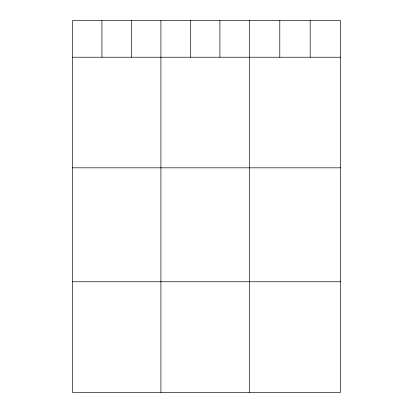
<?xml version="1.0" encoding="UTF-8"?>
<svg xmlns="http://www.w3.org/2000/svg" width="413" height="413" viewBox="0 0 413 413"><rect width="100%" height="100%" fill="white"/><g stroke="black" fill="none" stroke-linecap="round" stroke-linejoin="round"><path stroke-width="0.62" d="M340.57 57.226L340.57 392.35L72.43 392.35L72.43 20.65L340.57 20.65L340.57 57.226L72.43 57.226M72.43 167.817L340.57 167.817M72.43 281.759L340.57 281.759M310.178 20.65L310.178 57.226M279.792 20.65L279.792 57.226M249.4 20.65L249.4 392.35M219.907 20.65L219.907 57.226M190.414 20.65L190.414 57.226M160.915 20.65L160.915 392.35M131.422 20.65L131.422 57.226M101.928 20.65L101.928 57.226"/></g></svg>
